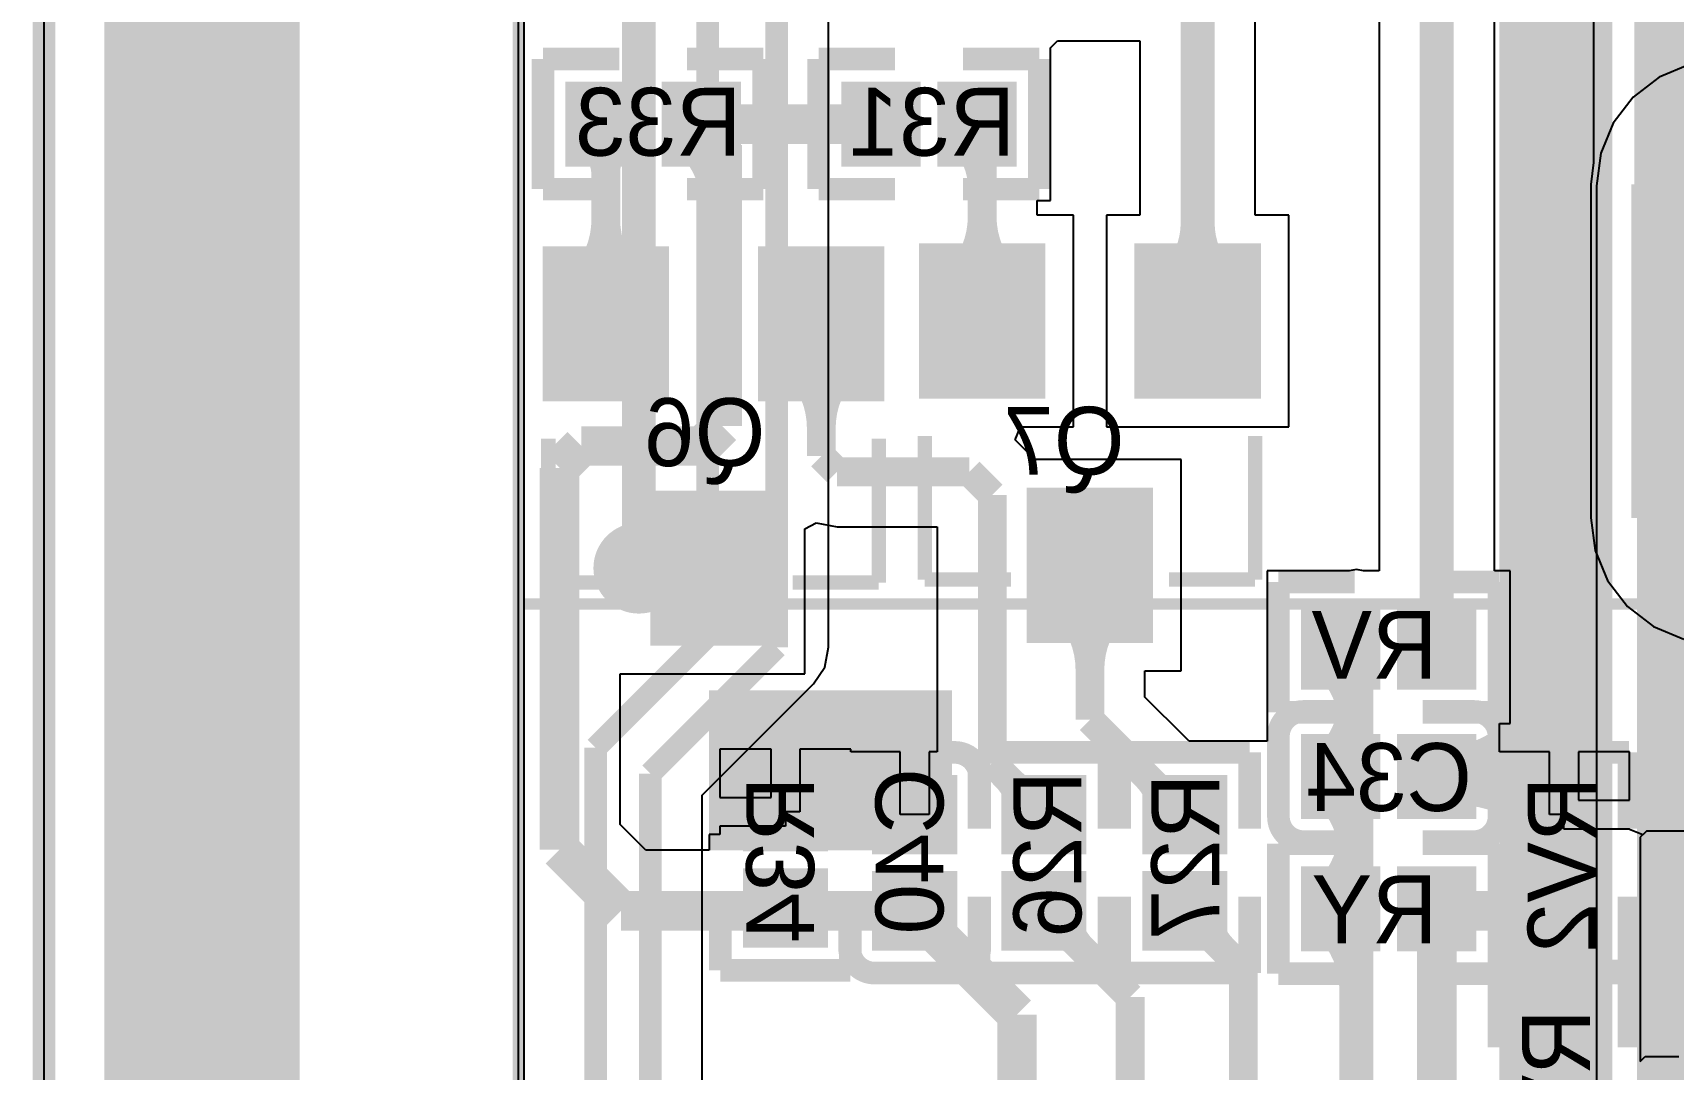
# Model space of a CAD drawing. Extents: x 81 to 196, y 150 to 213.
# Drawn here: x 81.49 to 96, y 170.4 to 179.56 of the extents above; entities that cross this region are included whole.
import ezdxf

# ---------------------------------------------------------------- set-up
doc = ezdxf.new("R2010")
doc.units = 0
doc.header["$MEASUREMENT"] = 0
for name, color, linetype in [('BOTTOMLAYER', 5, 'CONTINUOUS'), ('BOTTOMOVERLAY', 54, 'CONTINUOUS'), ('BOTTOMPASTE', 16, 'CONTINUOUS'), ('BOTTOMSOLDER', 6, 'CONTINUOUS'), ('KEEPOUTLAYER', 6, 'CONTINUOUS'), ('MULTILAYER', 9, 'CONTINUOUS'), ('TOPLAYER', 1, 'CONTINUOUS')]:
    doc.layers.add(name, color=color, linetype=linetype)

msp = doc.modelspace()

# ---------------------------------------------------------------- linework, layer by layer
at = {"layer": 'BOTTOMLAYER'}
for p, q in [((85.836374, 213.045426), (85.836374, 149.951826)), ((81.594574, 150.612226), (81.594574, 212.486626)), ((93.396979, 184.209626), (93.396979, 174.807626)), ((94.41657, 174.807626), (94.41657, 183.998464)), ((92.30247, 177.949725), (92.30247, 179.809526)), ((95.293284, 179.669826), (95.293284, 178.414957)), ((90.492773, 179.430421), (90.552583, 179.49023)), ((90.492773, 178.080426), (90.492773, 179.430423)), ((90.492773, 179.430423), (90.492773, 179.430423)), ((90.492773, 179.430423), (90.492773, 179.430421)), ((90.552583, 179.49023), (91.282878, 179.49023)), ((91.282878, 179.49023), (91.282878, 177.949725)), ((95.293284, 178.414957), (95.267884, 178.222026)), ((95.267884, 178.222026), (95.267884, 175.275626)), ((90.374018, 177.949725), (90.374018, 178.080426)), ((90.374018, 178.080426), (90.492773, 178.080426)), ((90.694873, 177.949725), (90.374018, 177.949725)), ((90.694873, 176.081327), (90.694873, 177.949725)), ((91.282878, 177.949725), (90.985475, 177.949725)), ((90.985475, 177.949725), (90.985475, 176.081327)), ((92.599873, 177.949725), (92.30247, 177.949725)), ((92.599873, 176.081327), (92.599873, 177.949725)), ((90.179203, 175.963994), (90.227805, 176.081327)), ((90.227805, 176.081327), (90.694873, 176.081327)), ((90.985475, 176.081327), (92.599873, 176.081327)), ((90.320472, 175.822724), (90.179203, 175.963994)), ((90.320472, 175.822724), (90.320475, 175.822727)), ((90.320475, 175.822727), (90.320472, 175.822724)), ((90.341854, 175.790725), (90.320472, 175.822724)), ((91.647373, 175.790725), (90.341854, 175.790725)), ((91.647373, 173.922327), (91.647373, 175.790725)), ((88.319973, 175.179845), (88.418861, 175.232703)), ((88.418861, 175.232703), (88.604974, 175.195679)), ((88.604974, 175.195679), (88.604987, 175.195682)), ((88.604987, 175.195682), (89.49023, 175.195682)), ((89.49023, 175.195682), (89.49023, 173.206623)), ((95.267884, 175.275626), (95.30569, 174.988469)), ((88.319973, 173.896927), (88.319973, 175.179845)), ((95.30569, 174.988469), (95.416528, 174.72088)), ((93.132448, 174.807626), (92.406772, 174.807626)), ((92.406772, 174.807626), (92.406772, 173.457626)), ((93.19577, 174.820222), (93.132448, 174.807626)), ((93.259092, 174.807626), (93.19577, 174.820222)), ((93.396979, 174.807626), (93.259092, 174.807626)), ((94.556773, 174.807626), (94.41657, 174.807626)), ((94.556773, 173.457626), (94.556773, 174.807626)), ((95.416528, 174.72088), (95.592847, 174.491099)), ((95.592847, 174.491099), (95.822628, 174.31478)), ((95.822628, 174.31478), (96.090217, 174.203942)), ((86.686456, 173.896924), (86.705577, 173.896924)), ((86.686456, 172.566348), (86.686456, 173.896924)), ((86.705577, 173.896924), (86.705577, 173.896927)), ((86.705577, 173.896927), (88.319973, 173.896927)), ((91.326518, 173.692279), (91.326518, 173.922327)), ((91.326518, 173.922327), (91.647373, 173.922327)), ((91.684262, 173.334538), (91.326518, 173.692279)), ((92.406772, 173.457626), (92.406775, 173.457626)), ((92.406775, 173.457626), (92.406775, 173.30263)), ((94.460774, 173.206626), (94.460774, 173.457626)), ((94.460774, 173.457626), (94.556773, 173.457626)), ((91.684264, 173.334535), (91.684262, 173.334538)), ((91.684267, 173.334533), (91.684264, 173.334538)), ((91.684264, 173.334538), (91.684264, 173.334535)), ((91.716172, 173.302628), (91.684267, 173.334533)), ((92.353371, 173.302628), (91.716172, 173.302628)), ((92.406775, 173.30263), (92.353371, 173.30263)), ((92.353371, 173.30263), (92.353371, 173.302628)), ((88.020774, 173.232028), (87.568773, 173.232028)), ((87.568773, 173.232028), (87.568773, 172.805029)), ((88.020774, 172.805029), (88.020774, 173.232028)), ((88.726775, 173.232028), (88.274774, 173.232028)), ((88.274774, 173.232028), (88.274774, 172.678029)), ((88.726775, 173.206623), (88.726775, 173.232028)), ((89.163771, 173.206623), (88.726775, 173.206623)), ((89.163771, 172.652624), (89.163771, 173.206623)), ((89.49023, 173.206623), (89.417771, 173.206623)), ((89.417771, 173.206623), (89.417771, 172.652624)), ((94.904174, 173.206626), (94.460774, 173.206626)), ((94.904174, 172.652626), (94.904174, 173.206626)), ((95.610175, 173.206626), (95.158174, 173.206626)), ((95.158174, 173.206626), (95.158174, 172.779626)), ((95.610175, 172.779626), (95.610175, 173.206626)), ((87.568773, 172.805029), (88.020774, 172.805029)), ((95.158174, 172.779626), (95.610175, 172.779626)), ((88.274774, 172.678029), (88.147774, 172.678029)), ((88.147774, 172.678029), (88.147774, 172.551029)), ((89.417771, 172.652624), (89.163771, 172.652624)), ((95.031174, 172.652626), (94.904174, 172.652626)), ((95.031174, 172.525626), (95.031174, 172.652626)), ((86.914896, 172.337905), (86.686456, 172.566348)), ((87.568773, 172.478027), (87.472774, 172.478027)), ((87.472774, 172.478027), (87.472774, 172.337905)), ((88.147774, 172.551029), (87.568773, 172.551029)), ((87.568773, 172.551029), (87.568773, 172.478027)), ((95.610175, 172.525626), (95.031174, 172.525626)), ((95.610175, 172.522558), (95.610175, 172.525626)), ((95.727507, 172.473955), (95.610175, 172.522558)), ((95.760578, 172.507026), (95.706174, 172.452622)), ((95.706174, 172.452622), (95.706174, 170.470383)), ((95.760578, 172.507026), (95.727507, 172.473955)), ((96.097974, 172.507026), (95.760578, 172.507026)), ((96.097971, 172.507026), (95.760578, 172.507026)), ((87.472774, 172.337905), (86.914896, 172.337905)), ((95.706174, 170.470383), (95.750027, 170.514236)), ((95.750027, 170.514236), (96.047171, 170.514236))]:
    msp.add_line(p, q, dxfattribs=at)
for points, const_width in [([(93.906774, 174.132626), (93.906774, 184.209626)], 0.299999), ([(96.402774, 179.669826), (97.367974, 180.635026)], 1.5), ([(96.402774, 178.222026), (96.402774, 179.669826)], 1.5), ([(91.792674, 177.015526), (91.792674, 179.809526)], 0.299999), ([(96.377374, 175.275626), (96.377374, 178.222026)], 1.5), ([(86.560274, 178.749526), (86.554374, 178.755426)], 0.254), ([(86.560274, 176.990126), (86.560274, 178.749526)], 0.254), ([(87.588974, 178.570829), (87.404377, 178.755426)], 0.349999), ([(88.814971, 178.755426), (87.429777, 178.755426)], 0.349999), ([(89.887674, 178.532726), (89.664974, 178.755426)], 0.254), ([(87.588974, 176.088426), (87.588974, 178.570829)], 0.349999), ([(89.887674, 177.015526), (89.887674, 178.532726)], 0.254), ([(88.465274, 175.821726), (88.465274, 176.990126)], 0.254), ([(87.411174, 175.910626), (87.588974, 176.088426)], 0.349999), ([(86.151174, 175.717426), (86.344374, 175.910626)], 0.349999), ([(87.411174, 175.910626), (86.344374, 175.910626)], 0.349999), ([(88.604974, 175.682026), (88.465274, 175.821726)], 0.254), ([(86.151174, 172.344626), (86.151174, 175.717426)], 0.349999), ([(89.773374, 175.682026), (88.604974, 175.682026)], 0.254), ([(89.976574, 175.478826), (89.773374, 175.682026)], 0.254), ([(89.976574, 173.109829), (89.976574, 175.478826)], 0.254), ([(87.512774, 174.831126), (86.852374, 174.831126)], 0.299999), ([(90.840174, 173.490829), (90.840174, 174.856526)], 0.254), ([(93.19577, 169.389557), (93.19577, 174.310426)], 0.299999), ([(91.678374, 172.652629), (90.840174, 173.490829)], 0.254), ([(90.433774, 172.652629), (89.976574, 173.109829)], 0.254), ([(94.694172, 172.989629), (93.906774, 172.989629)], 0.499999), ([(95.031174, 172.652626), (94.694172, 172.989629)], 0.499999), ([(89.265366, 172.678029), (88.147774, 172.678029)], 0.499999), ([(89.290771, 172.652624), (89.265366, 172.678029)], 0.499999), ([(86.693177, 171.802623), (86.151174, 172.344626)], 0.349999), ([(93.906774, 171.066026), (93.906774, 171.821226)], 0.349999), ([(93.925377, 171.802623), (93.906774, 171.821226)], 0.349999), ([(89.290771, 171.802623), (86.693177, 171.802623)], 0.349999), ([(89.290771, 171.790301), (89.290771, 171.802623)], 0.349999), ([(90.195776, 170.885297), (89.290771, 171.790301)], 0.349999), ([(91.195774, 171.040628), (90.433774, 171.802628)], 0.254), ([(92.195772, 171.28523), (91.678374, 171.802628)], 0.254), ([(95.031174, 171.802623), (93.925377, 171.802623)], 0.349999), ([(95.031174, 170.722226), (95.031174, 171.802623)], 0.349999), ([(92.195772, 169.389557), (92.195772, 171.28523)], 0.254), ([(91.195774, 169.389557), (91.195774, 171.040628)], 0.254), ([(93.906774, 168.520234), (93.906774, 171.066026)], 0.349999), ([(90.195776, 169.389557), (90.195776, 170.885297)], 0.349999)]:
    msp.add_lwpolyline(points, dxfattribs=dict(at, const_width=const_width))
for points, const_width in [([(87.706152, 178.755426, -0.198912), (87.492764, 178.843813)], 0.349999), ([(88.904384, 178.843813, -0.198912), (88.690996, 178.755426)], 0.349999), ([(87.315987, 178.642035, -0.198912), (87.588974, 177.982992)], 0.349999), ([(87.492764, 178.667039, -0.198912), (87.706152, 178.755426)], 0.349999), ([(88.690996, 178.755426, -0.198912), (88.904384, 178.667039)], 0.349999), ([(86.432045, 178.608096, -0.198912), (86.560274, 178.298523)], 0.254), ([(86.560274, 178.327012, -0.198912), (86.676703, 178.608096)], 0.254), ([(89.720445, 178.608096, -0.198912), (89.887674, 178.20437)], 0.254), ([(89.887674, 178.421165, -0.198912), (89.965103, 178.608096)], 0.254), ([(86.560274, 177.9143, -0.198912), (86.326787, 177.350613)], 0.254), ([(86.793761, 177.350613, -0.198912), (86.560274, 177.9143)], 0.254), ([(89.887674, 177.9397, -0.198912), (89.654187, 177.376013)], 0.254), ([(90.121161, 177.376013, -0.198912), (89.887674, 177.9397)], 0.254), ([(91.792674, 177.884173, -0.198912), (91.575451, 177.359749)], 0.299999), ([(92.009897, 177.359749, -0.198912), (91.792674, 177.884173)], 0.299999), ([(88.231787, 176.629639, -0.198912), (88.465274, 176.065952)], 0.254), ([(88.465274, 176.065952, -0.198912), (88.698761, 176.629639)], 0.254), ([(87.277809, 175.029022, -0.221214), (86.852402, 174.831126)], 0.299999), ([(87.214504, 174.831126, -0.198912), (86.958439, 174.937191)], 0.299999), ([(86.852402, 174.831126, -0.221214), (87.277809, 174.63323)], 0.299999), ([(86.958439, 174.725061, -0.198912), (87.214504, 174.831126)], 0.299999), ([(90.606687, 174.496039, -0.198912), (90.840174, 173.932352)], 0.254), ([(90.840174, 173.932352, -0.198912), (91.073661, 174.496039)], 0.254), ([(93.906774, 174.519758, -0.198912), (93.800709, 174.263693)], 0.299999), ([(94.01284, 174.263693, -0.198912), (93.906774, 174.519758)], 0.299999), ([(92.950706, 174.001559, -0.198912), (93.19577, 173.40992)], 0.299999), ([(93.19577, 173.712327, -0.198912), (92.950708, 173.120695)], 0.299999), ([(94.814253, 173.427161, -0.228498), (93.906828, 172.989629)], 0.499999), ([(95.205469, 173.115795, -0.228498), (94.943803, 172.989629)], 0.499999), ([(94.071867, 172.989629, -0.198912), (94.970819, 172.617272)], 0.499999), ([(90.095766, 172.990637, -0.198912), (90.235773, 172.652629)], 0.254), ([(90.408773, 172.825628, -0.198912), (90.156124, 172.930279)], 0.254), ([(91.340366, 172.990637, -0.198912), (91.480373, 172.652629)], 0.254), ([(91.653373, 172.825628, -0.198912), (91.400724, 172.930279)], 0.254), ([(92.950708, 172.858562, -0.198912), (93.19577, 172.26693)], 0.299999), ([(93.19577, 172.543932, -0.198912), (92.950706, 171.952293)], 0.299999), ([(88.034386, 171.916415, -0.198912), (87.759665, 171.802623)], 0.349999), ([(88.535883, 171.802623, -0.198912), (88.261162, 171.916415)], 0.349999), ([(89.177383, 171.89101, -0.198912), (88.963995, 171.802623)], 0.349999), ([(94.917786, 171.89101, -0.198912), (94.704398, 171.802623)], 0.349999), ([(88.963995, 171.802623, -0.198912), (89.177383, 171.714236)], 0.349999), ([(89.555551, 171.525522, -0.198912), (89.440771, 171.802623)], 0.349999), ([(90.771782, 171.46462, -0.198912), (90.631775, 171.802628)], 0.254), ([(92.016382, 171.46462, -0.198912), (91.876375, 171.802628)], 0.254), ([(93.818388, 171.707838, -0.198912), (93.906774, 171.49445)], 0.349999), ([(93.906774, 171.49445, -0.198912), (93.995161, 171.707838)], 0.349999), ([(93.995164, 171.707835, -0.198912), (94.223998, 171.802623)], 0.349999), ([(94.704398, 171.802623, -0.198912), (94.917786, 171.714236)], 0.349999), ([(94.942787, 171.714236, -0.198912), (95.031174, 171.500848)], 0.349999), ([(95.031174, 171.500848, -0.198912), (95.119561, 171.714236)], 0.349999), ([(90.458775, 171.629629, -0.198912), (90.711424, 171.524978)], 0.254), ([(91.703375, 171.629629, -0.198912), (91.956024, 171.524978)], 0.254), ([(92.950706, 171.690159, -0.198912), (93.19577, 171.09852)], 0.299999), ([(95.031174, 171.024001, -0.198912), (94.942787, 170.810613)], 0.349999), ([(95.119561, 170.810613, -0.198912), (95.031174, 171.024001)], 0.349999)]:
    msp.add_lwpolyline(points, format="xyb", dxfattribs=dict(at, const_width=const_width))
for points, const_width in [([(87.492764, 178.756312, 1), (87.492764, 178.931313, 1)], 0.174998), ([(88.904384, 178.756312, 1), (88.904384, 178.931313, 1)], 0.174998), ([(87.315987, 178.554535, 1), (87.315987, 178.729536, 1)], 0.174998), ([(87.492764, 178.579539, 1), (87.492764, 178.75454, 1)], 0.174998), ([(87.706152, 178.667926, 1), (87.706152, 178.842926, 1)], 0.174998), ([(87.706152, 178.667926, 1), (87.706152, 178.842926, 1)], 0.174998), ([(88.690996, 178.667926, 1), (88.690996, 178.842926, 1)], 0.174998), ([(88.690996, 178.667926, 1), (88.690996, 178.842926, 1)], 0.174998), ([(88.904384, 178.579539, 1), (88.904384, 178.75454, 1)], 0.174998), ([(86.432045, 178.544596, 1), (86.432045, 178.671596, 1)], 0.127), ([(86.676703, 178.544596, 1), (86.676703, 178.671596, 1)], 0.127), ([(89.720445, 178.544596, 1), (89.720445, 178.671596, 1)], 0.127), ([(89.965103, 178.544596, 1), (89.965103, 178.671596, 1)], 0.127), ([(89.887674, 178.357665, 1), (89.887674, 178.484665, 1)], 0.127), ([(86.560274, 178.263512, 1), (86.560274, 178.390512, 1)], 0.127), ([(86.560274, 178.235023, 1), (86.560274, 178.362023, 1)], 0.127), ([(89.887674, 178.14087, 1), (89.887674, 178.26787, 1)], 0.127), ([(87.588974, 177.895491, 1), (87.588974, 178.070492, 1)], 0.174998), ([(86.560274, 177.8508, 1), (86.560274, 177.9778, 1)], 0.127), ([(86.560274, 177.8508, 1), (86.560274, 177.9778, 1)], 0.127), ([(89.887674, 177.8762, 1), (89.887674, 178.0032, 1)], 0.127), ([(89.887674, 177.8762, 1), (89.887674, 178.0032, 1)], 0.127), ([(91.792674, 177.809174, 1), (91.792674, 177.959172, 1)], 0.15), ([(91.792674, 177.809174, 1), (91.792674, 177.959172, 1)], 0.15), ([(91.575451, 177.284751, 1), (91.575451, 177.434748, 1)], 0.15), ([(92.009897, 177.284751, 1), (92.009897, 177.434748, 1)], 0.15), ([(86.326787, 177.287113, 1), (86.326787, 177.414113, 1)], 0.127), ([(86.793761, 177.287113, 1), (86.793761, 177.414113, 1)], 0.127), ([(89.654187, 177.312513, 1), (89.654187, 177.439513, 1)], 0.127), ([(90.121161, 177.312513, 1), (90.121161, 177.439513, 1)], 0.127), ([(88.231787, 176.566139, 1), (88.231787, 176.693139, 1)], 0.127), ([(88.698761, 176.566139, 1), (88.698761, 176.693139, 1)], 0.127), ([(88.465274, 176.002452, 1), (88.465274, 176.129452, 1)], 0.127), ([(88.465274, 176.002452, 1), (88.465274, 176.129452, 1)], 0.127), ([(86.852374, 174.681126, 1), (86.852374, 174.981126, 1)], 0.299999), ([(86.958439, 174.862193, 1), (86.958439, 175.01219, 1)], 0.15), ([(87.277809, 174.954024, 1), (87.277809, 175.104021, 1)], 0.15), ([(86.852402, 174.756127, 1), (86.852402, 174.906125, 1)], 0.15), ([(86.852402, 174.756127, 1), (86.852402, 174.906125, 1)], 0.15), ([(87.214504, 174.756127, 1), (87.214504, 174.906125, 1)], 0.15), ([(87.214504, 174.756127, 1), (87.214504, 174.906125, 1)], 0.15), ([(86.958439, 174.650062, 1), (86.958439, 174.800059, 1)], 0.15), ([(87.277809, 174.558231, 1), (87.277809, 174.708228, 1)], 0.15), ([(90.606687, 174.432539, 1), (90.606687, 174.559539, 1)], 0.127), ([(91.073661, 174.432539, 1), (91.073661, 174.559539, 1)], 0.127), ([(93.906774, 174.444759, 1), (93.906774, 174.594756, 1)], 0.15), ([(93.906774, 174.444759, 1), (93.906774, 174.594756, 1)], 0.15), ([(93.800709, 174.188694, 1), (93.800709, 174.338691, 1)], 0.15), ([(94.01284, 174.188694, 1), (94.01284, 174.338691, 1)], 0.15), ([(90.840174, 173.868852, 1), (90.840174, 173.995852, 1)], 0.127), ([(90.840174, 173.868852, 1), (90.840174, 173.995852, 1)], 0.127), ([(92.950706, 173.926561, 1), (92.950706, 174.076558, 1)], 0.15), ([(93.19577, 173.637329, 1), (93.19577, 173.787326, 1)], 0.15), ([(94.853374, 173.246026, 1), (94.853374, 173.546026, 1)], 0.299999), ([(94.814253, 173.302163, 1), (94.814253, 173.55216, 1)], 0.249999), ([(93.19577, 173.334921, 1), (93.19577, 173.484918, 1)], 0.15), ([(95.205469, 172.990797, 1), (95.205469, 173.240794, 1)], 0.249999), ([(92.950708, 173.045696, 1), (92.950708, 173.195694, 1)], 0.15), ([(93.906828, 172.86463, 1), (93.906828, 173.114627, 1)], 0.249999), ([(94.071867, 172.86463, 1), (94.071867, 173.114627, 1)], 0.249999), ([(94.943803, 172.86463, 1), (94.943803, 173.114627, 1)], 0.249999), ([(90.095766, 172.927137, 1), (90.095766, 173.054137, 1)], 0.127), ([(90.156124, 172.866779, 1), (90.156124, 172.993779, 1)], 0.127), ([(91.340366, 172.927137, 1), (91.340366, 173.054137, 1)], 0.127), ([(91.400724, 172.866779, 1), (91.400724, 172.993779, 1)], 0.127), ([(90.408773, 172.762128, 1), (90.408773, 172.889128, 1)], 0.127), ([(91.653373, 172.762128, 1), (91.653373, 172.889128, 1)], 0.127), ([(92.950708, 172.783563, 1), (92.950708, 172.933561, 1)], 0.15), ([(94.970819, 172.492274, 1), (94.970819, 172.742271, 1)], 0.249999), ([(90.235773, 172.589129, 1), (90.235773, 172.716129, 1)], 0.127), ([(91.480373, 172.589129, 1), (91.480373, 172.716129, 1)], 0.127), ([(93.19577, 172.468934, 1), (93.19577, 172.618931, 1)], 0.15), ([(93.19577, 172.191931, 1), (93.19577, 172.341929, 1)], 0.15), ([(88.034386, 171.828915, 1), (88.034386, 172.003915, 1)], 0.174998), ([(88.261162, 171.828915, 1), (88.261162, 172.003915, 1)], 0.174998), ([(89.177383, 171.803509, 1), (89.177383, 171.97851, 1)], 0.174998), ([(92.950706, 171.877294, 1), (92.950706, 172.027291, 1)], 0.15), ([(94.917786, 171.803509, 1), (94.917786, 171.97851, 1)], 0.174998), ([(87.759665, 171.715123, 1), (87.759665, 171.890123, 1)], 0.174998), ([(88.535883, 171.715123, 1), (88.535883, 171.890123, 1)], 0.174998), ([(88.963995, 171.715123, 1), (88.963995, 171.890123, 1)], 0.174998), ([(88.963995, 171.715123, 1), (88.963995, 171.890123, 1)], 0.174998), ([(89.177383, 171.626736, 1), (89.177383, 171.801737, 1)], 0.174998), ([(89.440771, 171.715123, 1), (89.440771, 171.890123, 1)], 0.174998), ([(90.631775, 171.739128, 1), (90.631775, 171.866128, 1)], 0.127), ([(91.876375, 171.739128, 1), (91.876375, 171.866128, 1)], 0.127), ([(93.818388, 171.620337, 1), (93.818388, 171.795338, 1)], 0.174998), ([(93.995161, 171.620337, 1), (93.995161, 171.795338, 1)], 0.174998), ([(93.995164, 171.620335, 1), (93.995164, 171.795336, 1)], 0.174998), ([(94.223998, 171.715123, 1), (94.223998, 171.890123, 1)], 0.174998), ([(94.704398, 171.715123, 1), (94.704398, 171.890123, 1)], 0.174998), ([(94.704398, 171.715123, 1), (94.704398, 171.890123, 1)], 0.174998), ([(94.917786, 171.626736, 1), (94.917786, 171.801737, 1)], 0.174998), ([(94.942787, 171.626736, 1), (94.942787, 171.801737, 1)], 0.174998), ([(95.119561, 171.626736, 1), (95.119561, 171.801737, 1)], 0.174998), ([(90.458775, 171.566129, 1), (90.458775, 171.693129, 1)], 0.127), ([(91.703375, 171.566129, 1), (91.703375, 171.693129, 1)], 0.127), ([(92.950706, 171.615161, 1), (92.950706, 171.765158, 1)], 0.15), ([(89.555551, 171.438021, 1), (89.555551, 171.613022, 1)], 0.174998), ([(90.711424, 171.461478, 1), (90.711424, 171.588478, 1)], 0.127), ([(90.771782, 171.40112, 1), (90.771782, 171.52812, 1)], 0.127), ([(91.956024, 171.461478, 1), (91.956024, 171.588478, 1)], 0.127), ([(92.016382, 171.40112, 1), (92.016382, 171.52812, 1)], 0.127), ([(93.906774, 171.406949, 1), (93.906774, 171.58195, 1)], 0.174998), ([(93.906774, 171.406949, 1), (93.906774, 171.58195, 1)], 0.174998), ([(95.031174, 171.413348, 1), (95.031174, 171.588349, 1)], 0.174998), ([(95.031174, 171.413348, 1), (95.031174, 171.588349, 1)], 0.174998), ([(93.19577, 171.023521, 1), (93.19577, 171.173518, 1)], 0.15), ([(95.031174, 170.936501, 1), (95.031174, 171.111502, 1)], 0.174998), ([(95.031174, 170.936501, 1), (95.031174, 171.111502, 1)], 0.174998), ([(94.942787, 170.723113, 1), (94.942787, 170.898114, 1)], 0.174998), ([(95.119561, 170.723113, 1), (95.119561, 170.898114, 1)], 0.174998)]:
    msp.add_lwpolyline(points, format="xyb", close=True, dxfattribs=dict(at, const_width=const_width))
for points in [[(83.855174, 150.790026), (83.855174, 212.562826), (82.127974, 150.790026), (82.127974, 212.562826)], [(86.254374, 178.430425), (86.854373, 178.430425), (86.254374, 179.080427), (86.854373, 179.080427)], [(87.104378, 178.430425), (87.704376, 178.430425), (87.104378, 179.080427), (87.704376, 179.080427)], [(89.29277, 179.080427), (88.692772, 179.080427), (89.29277, 178.430425), (88.692772, 178.430425)], [(90.142774, 179.080427), (89.542775, 179.080427), (90.142774, 178.430425), (89.542775, 178.430425)], [(86.103074, 177.574326), (86.103074, 176.405926), (87.017474, 177.574326), (87.017474, 176.405926)], [(88.008074, 177.574326), (88.008074, 176.405926), (88.922474, 177.574326), (88.922474, 176.405926)], [(89.430474, 177.599726), (89.430474, 176.431326), (90.344874, 177.599726), (90.344874, 176.431326)], [(91.335474, 177.599726), (91.335474, 176.431326), (92.249874, 177.599726), (92.249874, 176.431326)], [(87.055574, 175.415326), (87.055574, 174.246926), (87.969974, 175.415326), (87.969974, 174.246926)], [(90.382974, 175.440726), (90.382974, 174.272326), (91.297374, 175.440726), (91.297374, 174.272326)], [(93.35677, 174.457627), (92.756772, 174.457627), (93.35677, 173.807625), (92.756772, 173.807625)], [(94.206774, 174.457627), (93.606775, 174.457627), (94.206774, 173.807625), (93.606775, 173.807625)], [(89.620974, 172.337905), (89.620974, 173.751623), (87.472774, 172.337905), (87.472774, 173.751623)], [(93.356773, 173.314629), (92.756774, 173.314629), (93.356773, 172.664628), (92.756774, 172.664628)], [(94.206774, 173.314629), (93.606775, 173.314629), (94.206774, 172.664628), (93.606775, 172.664628)], [(88.472775, 172.37803), (88.472775, 172.978028), (87.822773, 172.37803), (87.822773, 172.978028)], [(88.965771, 172.952623), (88.965771, 172.352624), (89.615772, 172.952623), (89.615772, 172.352624)], [(90.758775, 172.35263), (90.758775, 172.952628), (90.108773, 172.35263), (90.108773, 172.952628)], [(92.003375, 172.35263), (92.003375, 172.952628), (91.353373, 172.35263), (91.353373, 172.952628)], [(94.706173, 172.952626), (94.706173, 172.352627), (95.356175, 172.952626), (95.356175, 172.352627)], [(93.35677, 172.146227), (92.756772, 172.146227), (93.35677, 171.496225), (92.756772, 171.496225)], [(94.206774, 172.146227), (93.606775, 172.146227), (94.206774, 171.496225), (93.606775, 171.496225)], [(88.472775, 171.528029), (88.472775, 172.128028), (87.822773, 171.528029), (87.822773, 172.128028)], [(88.965771, 172.102622), (88.965771, 171.502624), (89.615772, 172.102622), (89.615772, 171.502624)], [(90.758775, 171.502629), (90.758775, 172.102628), (90.108773, 171.502629), (90.108773, 172.102628)], [(92.003375, 171.502629), (92.003375, 172.102628), (91.353373, 171.502629), (91.353373, 172.102628)], [(94.706173, 172.102622), (94.706173, 171.502624), (95.356175, 172.102622), (95.356175, 171.502624)], [(94.706173, 171.022226), (94.706173, 170.422227), (95.356175, 171.022226), (95.356175, 170.422227)]]:
    msp.add_solid(points, dxfattribs=at)
at = {"layer": 'BOTTOMOVERLAY'}
for points, const_width in [([(85.785574, 149.951826), (85.785574, 213.045426)], 0.1), ([(86.004375, 178.180428), (86.004375, 179.330431)], 0.2), ([(86.679375, 179.330431), (86.004375, 179.330431)], 0.2), ([(87.954373, 179.330431), (87.279373, 179.330431)], 0.2), ([(87.954373, 178.180428), (87.954373, 179.330431)], 0.2), ([(88.442775, 178.180421), (88.442775, 179.330424)], 0.2), ([(89.117775, 179.330424), (88.442775, 179.330424)], 0.2), ([(90.392773, 179.330424), (89.717773, 179.330424)], 0.2), ([(90.392773, 178.180421), (90.392773, 179.330424)], 0.2), ([(86.679375, 178.180428), (86.004375, 178.180428)], 0.2), ([(87.954373, 178.180428), (87.279373, 178.180428)], 0.2), ([(89.117775, 178.180421), (88.442775, 178.180421)], 0.2), ([(90.392773, 178.180421), (89.717773, 178.180421)], 0.2), ([(89.379674, 174.729526), (89.379674, 175.999526)], 0.127), ([(92.300674, 174.729526), (92.300674, 175.999526)], 0.127), ([(86.052274, 174.704126), (86.052274, 175.974126)], 0.127), ([(88.973274, 174.704126), (88.973274, 175.974126)], 0.127), ([(86.814274, 174.704126), (86.052274, 174.704126)], 0.127), ([(88.973274, 174.704126), (88.211274, 174.704126)], 0.127), ([(90.141674, 174.729526), (89.379674, 174.729526)], 0.127), ([(92.300674, 174.729526), (91.538674, 174.729526)], 0.127), ([(92.506775, 173.557621), (92.506775, 174.707624)], 0.2), ([(93.181775, 174.707624), (92.506775, 174.707624)], 0.2), ([(94.456773, 174.707624), (93.781773, 174.707624)], 0.2), ([(94.456773, 173.557621), (94.456773, 174.707624)], 0.2), ([(95.869374, 174.513626), (85.810974, 174.513626)], 0.1), ([(95.869374, 149.723226), (95.869374, 174.513626)], 0.1), ([(93.181775, 173.557621), (92.506775, 173.557621)], 0.2), ([(93.181777, 173.564624), (92.731776, 173.564624)], 0.2), ([(94.231775, 173.564626), (93.781773, 173.564626)], 0.2), ([(94.456773, 173.557621), (93.781773, 173.557621)], 0.2), ([(88.722772, 173.228025), (87.572771, 173.228025)], 0.2), ([(87.572771, 172.553025), (87.572771, 173.228025)], 0.2), ([(88.722772, 172.553025), (88.722772, 173.228025)], 0.2), ([(89.645769, 173.20262), (88.935773, 173.20262)], 0.2), ([(91.008772, 173.202625), (89.858771, 173.202625)], 0.2), ([(89.858771, 172.527625), (89.858771, 173.202625)], 0.2), ([(91.008772, 172.527625), (91.008772, 173.202625)], 0.2), ([(92.253372, 173.202625), (91.103371, 173.202625)], 0.2), ([(91.103371, 172.527625), (91.103371, 173.202625)], 0.2), ([(92.253372, 172.527625), (92.253372, 173.202625)], 0.2), ([(92.506777, 172.634625), (92.506777, 173.344624)], 0.2), ([(95.606179, 173.202625), (94.456176, 173.202625)], 0.2), ([(94.456176, 172.527625), (94.456176, 173.202625)], 0.2), ([(94.456771, 172.634628), (94.456771, 173.344627)], 0.2), ([(95.606179, 172.527625), (95.606179, 173.202625)], 0.2), ([(88.715774, 172.527623), (88.715774, 172.977624)], 0.2), ([(89.865772, 172.52762), (89.865772, 172.977622)], 0.2), ([(92.506775, 171.246221), (92.506775, 172.396224)], 0.2), ([(93.181775, 172.396224), (92.506775, 172.396224)], 0.2), ([(93.181775, 172.414626), (92.731773, 172.414626)], 0.2), ([(94.231772, 172.414628), (93.781771, 172.414628)], 0.2), ([(94.456773, 172.396224), (93.781773, 172.396224)], 0.2), ([(94.456773, 171.246221), (94.456773, 172.396224)], 0.2), ([(87.572771, 171.278027), (87.572771, 171.953027)], 0.2), ([(88.715776, 171.477625), (88.715776, 171.927627)], 0.2), ([(88.722772, 171.278027), (88.722772, 171.953027)], 0.2), ([(89.858771, 171.252627), (89.858771, 171.927627)], 0.2), ([(89.865774, 171.477622), (89.865774, 171.927624)], 0.2), ([(91.008772, 171.252627), (91.008772, 171.927627)], 0.2), ([(91.103371, 171.252627), (91.103371, 171.927627)], 0.2), ([(92.253372, 171.252627), (92.253372, 171.927627)], 0.2), ([(94.456176, 171.252627), (94.456176, 171.927627)], 0.2), ([(95.606179, 171.252627), (95.606179, 171.927627)], 0.2), ([(88.722772, 171.278027), (87.572771, 171.278027)], 0.2), ([(89.645775, 171.252627), (88.935779, 171.252627)], 0.2), ([(91.008772, 171.252627), (89.858771, 171.252627)], 0.2), ([(92.253372, 171.252627), (91.103371, 171.252627)], 0.2), ([(93.181775, 171.246221), (92.506775, 171.246221)], 0.2), ([(94.456773, 171.246221), (93.781773, 171.246221)], 0.2), ([(95.606179, 171.272225), (94.456176, 171.272225)], 0.2), ([(94.456176, 170.597225), (94.456176, 171.272225)], 0.2), ([(95.606179, 171.252627), (94.456176, 171.252627)], 0.2), ([(95.606179, 170.597225), (95.606179, 171.272225)], 0.2)]:
    msp.add_lwpolyline(points, dxfattribs=dict(at, const_width=const_width))
at = {"layer": 'BOTTOMOVERLAY', "const_width": 0.2}
for points in [[(92.506777, 173.344624, -0.414214), (92.726777, 173.564624)], [(94.236776, 173.564626, -0.414214), (94.456776, 173.344627)], [(88.715774, 172.982626, -0.414214), (88.935773, 173.202625)], [(89.645769, 173.202625, -0.414214), (89.865769, 172.982626)], [(92.726777, 172.414626, -0.414214), (92.506777, 172.634625)], [(94.456776, 172.634628, -0.414214), (94.236776, 172.414628)], [(88.935776, 171.252627, -0.414214), (88.715776, 171.472626)], [(89.865777, 171.472626, -0.414214), (89.645777, 171.252627)]]:
    msp.add_lwpolyline(points, format="xyb", dxfattribs=at)
at = {"layer": 'BOTTOMOVERLAY', "const_width": 0.1}
for points in [[(92.726777, 173.514624, 1), (92.726777, 173.614623, 1)], [(94.236776, 173.514626, 1), (94.236776, 173.614626, 1)], [(88.935773, 173.152625, 1), (88.935773, 173.252625, 1)], [(89.645769, 173.152625, 1), (89.645769, 173.252625, 1)], [(92.506777, 173.294624, 1), (92.506777, 173.394624, 1)], [(94.456776, 173.294627, 1), (94.456776, 173.394626, 1)], [(88.715774, 172.932626, 1), (88.715774, 173.032626, 1)], [(89.865769, 172.932626, 1), (89.865769, 173.032626, 1)], [(92.506777, 172.584626, 1), (92.506777, 172.684625, 1)], [(94.456776, 172.584628, 1), (94.456776, 172.684628, 1)], [(92.726777, 172.364626, 1), (92.726777, 172.464626, 1)], [(94.236776, 172.364629, 1), (94.236776, 172.464628, 1)], [(88.715776, 171.422626, 1), (88.715776, 171.522626, 1)], [(89.865777, 171.422626, 1), (89.865777, 171.522626, 1)], [(88.935776, 171.202627, 1), (88.935776, 171.302627, 1)], [(89.645777, 171.202627, 1), (89.645777, 171.302627, 1)]]:
    msp.add_lwpolyline(points, format="xyb", close=True, dxfattribs=at)
at = {"layer": 'BOTTOMPASTE'}
for points in [[(83.855174, 150.790026), (83.855174, 212.562826), (82.127974, 150.790026), (82.127974, 212.562826)], [(86.254374, 178.430425), (86.854373, 178.430425), (86.254374, 179.080427), (86.854373, 179.080427)], [(87.104378, 178.430425), (87.704376, 178.430425), (87.104378, 179.080427), (87.704376, 179.080427)], [(89.29277, 179.080427), (88.692772, 179.080427), (89.29277, 178.430425), (88.692772, 178.430425)], [(90.142774, 179.080427), (89.542775, 179.080427), (90.142774, 178.430425), (89.542775, 178.430425)], [(86.103074, 177.574326), (86.103074, 176.405926), (87.017474, 177.574326), (87.017474, 176.405926)], [(88.008074, 177.574326), (88.008074, 176.405926), (88.922474, 177.574326), (88.922474, 176.405926)], [(89.430474, 177.599726), (89.430474, 176.431326), (90.344874, 177.599726), (90.344874, 176.431326)], [(91.335474, 177.599726), (91.335474, 176.431326), (92.249874, 177.599726), (92.249874, 176.431326)], [(87.055574, 175.415326), (87.055574, 174.246926), (87.969974, 175.415326), (87.969974, 174.246926)], [(90.382974, 175.440726), (90.382974, 174.272326), (91.297374, 175.440726), (91.297374, 174.272326)], [(93.35677, 174.457627), (92.756772, 174.457627), (93.35677, 173.807625), (92.756772, 173.807625)], [(94.206774, 174.457627), (93.606775, 174.457627), (94.206774, 173.807625), (93.606775, 173.807625)], [(93.356773, 173.314629), (92.756774, 173.314629), (93.356773, 172.664628), (92.756774, 172.664628)], [(94.206774, 173.314629), (93.606775, 173.314629), (94.206774, 172.664628), (93.606775, 172.664628)], [(88.472775, 172.37803), (88.472775, 172.978028), (87.822773, 172.37803), (87.822773, 172.978028)], [(88.965771, 172.952623), (88.965771, 172.352624), (89.615772, 172.952623), (89.615772, 172.352624)], [(90.758775, 172.35263), (90.758775, 172.952628), (90.108773, 172.35263), (90.108773, 172.952628)], [(92.003375, 172.35263), (92.003375, 172.952628), (91.353373, 172.35263), (91.353373, 172.952628)], [(94.706173, 172.952626), (94.706173, 172.352627), (95.356175, 172.952626), (95.356175, 172.352627)], [(93.35677, 172.146227), (92.756772, 172.146227), (93.35677, 171.496225), (92.756772, 171.496225)], [(94.206774, 172.146227), (93.606775, 172.146227), (94.206774, 171.496225), (93.606775, 171.496225)], [(88.472775, 171.528029), (88.472775, 172.128028), (87.822773, 171.528029), (87.822773, 172.128028)], [(88.965771, 172.102622), (88.965771, 171.502624), (89.615772, 172.102622), (89.615772, 171.502624)], [(90.758775, 171.502629), (90.758775, 172.102628), (90.108773, 171.502629), (90.108773, 172.102628)], [(92.003375, 171.502629), (92.003375, 172.102628), (91.353373, 171.502629), (91.353373, 172.102628)], [(94.706173, 172.102622), (94.706173, 171.502624), (95.356175, 172.102622), (95.356175, 171.502624)], [(94.706173, 171.022226), (94.706173, 170.422227), (95.356175, 171.022226), (95.356175, 170.422227)]]:
    msp.add_solid(points, dxfattribs=at)
at = {"layer": 'BOTTOMSOLDER', "const_width": 0.401599}
for points in [[(94.929574, 179.570626, 1), (94.929574, 179.972226, 1)], [(94.904174, 178.580026, 1), (94.904174, 178.981626, 1)], [(94.952774, 177.564026, 1), (94.952774, 177.965626, 1)], [(96.377374, 177.183026, 1), (96.377374, 177.584626, 1)], [(94.904174, 176.497226, 1), (94.904174, 176.898826, 1)], [(96.377374, 176.344826, 1), (96.377374, 176.746426, 1)], [(94.952774, 175.608226, 1), (94.952774, 176.009826, 1)], [(96.351974, 175.582826, 1), (96.351974, 175.984426, 1)], [(86.852374, 174.630326, 1), (86.852374, 175.031926, 1)], [(94.954974, 174.185826, 1), (94.954974, 174.587426, 1)], [(94.853374, 173.195226, 1), (94.853374, 173.596826, 1)]]:
    msp.add_lwpolyline(points, format="xyb", close=True, dxfattribs=at)
at = {"layer": 'BOTTOMSOLDER'}
for points in [[(83.855174, 150.790026), (83.855174, 212.562826), (82.127974, 150.790026), (82.127974, 212.562826)], [(86.203574, 178.379625), (86.905173, 178.379625), (86.203574, 179.131227), (86.905173, 179.131227)], [(87.053578, 178.379625), (87.755176, 178.379625), (87.053578, 179.131227), (87.755176, 179.131227)], [(89.34357, 179.131227), (88.641972, 179.131227), (89.34357, 178.379625), (88.641972, 178.379625)], [(90.193574, 179.131227), (89.491975, 179.131227), (90.193574, 178.379625), (89.491975, 178.379625)], [(86.001474, 177.675926), (86.001474, 176.304326), (87.119074, 177.675926), (87.119074, 176.304326)], [(87.906474, 177.675926), (87.906474, 176.304326), (89.024074, 177.675926), (89.024074, 176.304326)], [(89.328874, 177.701326), (89.328874, 176.329726), (90.446474, 177.701326), (90.446474, 176.329726)], [(91.233874, 177.701326), (91.233874, 176.329726), (92.351474, 177.701326), (92.351474, 176.329726)], [(86.953974, 175.516926), (86.953974, 174.145326), (88.071574, 175.516926), (88.071574, 174.145326)], [(90.281374, 175.542326), (90.281374, 174.170726), (91.398974, 175.542326), (91.398974, 174.170726)], [(93.40757, 174.508427), (92.705972, 174.508427), (93.40757, 173.756825), (92.705972, 173.756825)], [(94.257574, 174.508427), (93.555975, 174.508427), (94.257574, 173.756825), (93.555975, 173.756825)], [(93.407573, 173.365429), (92.705974, 173.365429), (93.407573, 172.613828), (92.705974, 172.613828)], [(94.257574, 173.365429), (93.555975, 173.365429), (94.257574, 172.613828), (93.555975, 172.613828)], [(88.523575, 172.32723), (88.523575, 173.028828), (87.771973, 172.32723), (87.771973, 173.028828)], [(88.914971, 173.003423), (88.914971, 172.301824), (89.666572, 173.003423), (89.666572, 172.301824)], [(90.809575, 172.30183), (90.809575, 173.003428), (90.057973, 172.30183), (90.057973, 173.003428)], [(92.054175, 172.30183), (92.054175, 173.003428), (91.302573, 172.30183), (91.302573, 173.003428)], [(94.655373, 173.003426), (94.655373, 172.301827), (95.406975, 173.003426), (95.406975, 172.301827)], [(88.523575, 171.477229), (88.523575, 172.178828), (87.771973, 171.477229), (87.771973, 172.178828)], [(88.914971, 172.153422), (88.914971, 171.451824), (89.666572, 172.153422), (89.666572, 171.451824)], [(90.809575, 171.451829), (90.809575, 172.153428), (90.057973, 171.451829), (90.057973, 172.153428)], [(92.054175, 171.451829), (92.054175, 172.153428), (91.302573, 171.451829), (91.302573, 172.153428)], [(93.40757, 172.197027), (92.705972, 172.197027), (93.40757, 171.445425), (92.705972, 171.445425)], [(94.257574, 172.197027), (93.555975, 172.197027), (94.257574, 171.445425), (93.555975, 171.445425)], [(94.655373, 172.153422), (94.655373, 171.451824), (95.406975, 172.153422), (95.406975, 171.451824)], [(94.655373, 171.073026), (94.655373, 170.371427), (95.406975, 171.073026), (95.406975, 170.371427)]]:
    msp.add_solid(points, dxfattribs=at)
at = {"layer": 'KEEPOUTLAYER', "const_width": 0.2}
msp.add_lwpolyline([(81.594574, 151.0792), (81.594574, 190.998226)], dxfattribs=at)
at = {"layer": 'MULTILAYER', "const_width": 0.299999}
for points in [[(86.852374, 174.681126, 1), (86.852374, 174.981126, 1)], [(94.853374, 173.246026, 1), (94.853374, 173.546026, 1)]]:
    msp.add_lwpolyline(points, format="xyb", close=True, dxfattribs=at)
at = {"layer": 'TOPLAYER'}
for p, q in [((85.785574, 213.045426), (85.785574, 149.926426)), ((81.594574, 150.612226), (81.594574, 212.562826)), ((88.530389, 174.132626), (88.530389, 184.901116)), ((96.141017, 179.281711), (95.873428, 179.170873)), ((95.873428, 179.170873), (95.643647, 178.994554)), ((95.643647, 178.994554), (95.467328, 178.764773)), ((95.467328, 178.764773), (95.35649, 178.497184)), ((95.35649, 178.497184), (95.318684, 178.210027)), ((95.318684, 178.210027), (95.318684, 160.749191)), ((88.495464, 173.957043), (88.530389, 174.132626)), ((88.396006, 173.808194), (88.495464, 173.957043)), ((87.412789, 172.824978), (88.396006, 173.808194)), ((87.412789, 169.182268), (87.412789, 172.824978))]:
    msp.add_line(p, q, dxfattribs=at)
for points, const_width in [([(86.852374, 174.831126), (86.852374, 199.316726)], 0.299999), ([(87.461974, 174.234226), (87.461974, 197.703826)], 0.2), ([(94.958774, 160.903026), (94.958774, 190.464826)], 1.000001), ([(88.071574, 174.132626), (88.071574, 188.128026)], 0.2), ([(96.428174, 160.289626), (96.428174, 178.210027)], 1.5), ([(86.471374, 173.243626), (87.461974, 174.234226)], 0.2), ([(86.953974, 173.015026), (88.071574, 174.132626)], 0.2), ([(86.471374, 164.937826), (86.471374, 173.243626)], 0.2), ([(86.953974, 168.798626), (86.953974, 173.015026)], 0.2)]:
    msp.add_lwpolyline(points, dxfattribs=dict(at, const_width=const_width))
for points, const_width in [([(94.929574, 179.621426, 1), (94.929574, 179.921426, 1)], 0.299999), ([(94.904174, 178.630826, 1), (94.904174, 178.930826, 1)], 0.299999), ([(94.952774, 177.614826, 1), (94.952774, 177.914826, 1)], 0.299999), ([(94.904174, 176.548026, 1), (94.904174, 176.848026, 1)], 0.299999), ([(94.952774, 175.659026, 1), (94.952774, 175.959026, 1)], 0.299999), ([(86.852374, 175.118258, 1), (86.852374, 175.268255, 1)], 0.15), ([(86.852374, 175.118258, 1), (86.852374, 175.268255, 1)], 0.15), ([(86.852374, 174.681126, 1), (86.852374, 174.981126, 1)], 0.299999), ([(86.746309, 174.862193, 1), (86.746309, 175.01219, 1)], 0.15), ([(86.958439, 174.862193, 1), (86.958439, 175.01219, 1)], 0.15), ([(94.954974, 174.236626, 1), (94.954974, 174.536626, 1)], 0.299999), ([(94.853374, 173.246026, 1), (94.853374, 173.546026, 1)], 0.299999)]:
    msp.add_lwpolyline(points, format="xyb", close=True, dxfattribs=dict(at, const_width=const_width))
at = {"layer": 'TOPLAYER', "const_width": 0.299999}
for points in [[(86.852374, 175.193256, -0.198912), (86.746309, 174.937191)], [(86.958439, 174.937191, -0.198912), (86.852374, 175.193256)]]:
    msp.add_lwpolyline(points, format="xyb", dxfattribs=at)

# ---------------------------------------------------------------- texts
at = {"layer": 'BOTTOMOVERLAY', "text_generation_flag": 2}
for s, p in [('R33', (87.759974, 178.476026)), ('R31', (90.179774, 178.476026)), ('Q6', (87.969974, 175.732826)), ('Q7', (91.144974, 175.656626)), ('RV', (93.913574, 173.853226)), ('C34', (94.218374, 172.684826)), ('RY', (93.913574, 171.516426))]:
    msp.add_text(s, height=0.599999, dxfattribs=at).set_placement(p)
for s, p in [('C40', (89.544774, 173.065823)), ('R34', (88.401774, 172.989626)), ('R26', (90.763974, 173.040426)), ('R27', (91.983174, 173.015026)), ('RV2', (95.310574, 172.989626)), ('RV1', (95.259774, 170.932226))]:
    msp.add_text(s, height=0.599999, rotation=90, dxfattribs=at).set_placement(p)

doc.saveas('drawing.dxf')
